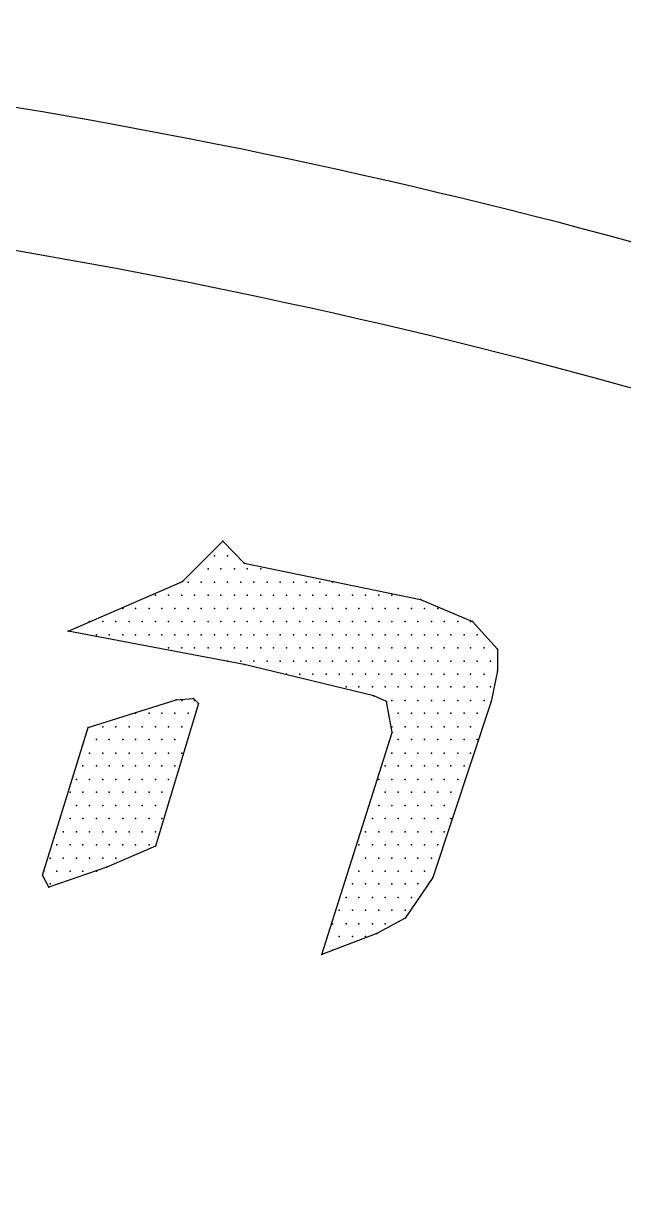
# Model space of a CAD drawing. Extents: x 199580 to 199930, y 645370 to 645670.
# Drawn here: x 199650.408 to 199652.382, y 645647.759 to 645651.62 of the extents above; entities that cross this region are included whole.
import ezdxf

# ---------------------------------------------------------------- set-up
doc = ezdxf.new("R2010")
doc.units = 0
doc.header["$LTSCALE"] = 0.2
doc.layers.add('KOTERET', color=1, linetype='Continuous')

msp = doc.modelspace()

# ---------------------------------------------------------------- linework, layer by layer
at = {"layer": 'KOTERET', "color": 1, "linetype": 'Continuous'}
for points in [[(199654.9932, 645650.0129, 0.06433), (199649.8966, 645651.419, 0.055067), (199645.3679, 645651.5541, 0.081051), (199640.018, 645650.4542, 0.05642), (199636.6294, 645648.7018, 0.170965), (199634.0241, 645645.6637, 0.076819), (199633.6272, 645643.867, 0.118306), (199634.2627, 645641.1287, 0.129737), (199636.2937, 645638.8211, 0.070189), (199640.2692, 645636.7267, 0.047922), (199643.2503, 645635.9688, 0.049022), (199647.5172, 645635.6626, 0.072792), (199653.7581, 645636.7436, 0.1248), (199657.8581, 645638.9858, 0.103709), (199660.1109, 645642.1717, 0.036886), (199660.2755, 645642.8705, 0.106536), (199660.1615, 645644.9205, 0.106243), (199658.1347, 645648.0156, 0.106919), (199654.9932, 645650.0129)], [(199643.3263, 645636.4269, 0.049045), (199647.5045, 645636.1271, 0.072972), (199653.6272, 645637.1912, 0.125195), (199657.5415, 645639.3257, 0.103069), (199659.6759, 645642.3342, 0.035565), (199659.8174, 645642.9444, 0.105225), (199659.7203, 645644.777, 0.105504), (199657.8096, 645647.6863, 0.107235), (199654.8243, 645649.5822, 0.064474), (199649.8311, 645650.9587, 0.055181), (199645.3953, 645651.0918, 0.081162), (199640.1847, 645650.0213, 0.05669), (199636.8743, 645648.307, 0.171614), (199634.4569, 645645.4969, 0.076301), (199634.0916, 645643.8501, 0.117637), (199634.6786, 645641.3377, 0.130118), (199636.5597, 645639.2032, 0.070334), (199640.4275, 645637.1637, 0.047983), (199643.3263, 645636.4269)]]:
    msp.add_lwpolyline(points, format="xyb", dxfattribs=at)
at = {"layer": 'KOTERET', "color": 2, "linetype": 'Continuous'}
for points in [[(199650.9311, 645649.7849), (199651.0641, 645649.9179)], [(199651.0641, 645649.9179), (199651.1338, 645649.8461)], [(199651.0366, 645649.8693), (199651.0366, 645649.8693)], [(199651.0789, 645649.8693), (199651.0789, 645649.8693)], [(199651.0155, 645649.8271), (199651.0155, 645649.8271)], [(199651.0578, 645649.8271), (199651.0578, 645649.8271)], [(199651.1021, 645649.8271), (199651.1021, 645649.8271)], [(199651.1338, 645649.8461), (199651.7144, 645649.7258)], [(199651.1443, 645649.8271), (199651.1443, 645649.8271)], [(199651.1887, 645649.8271), (199651.1887, 645649.8271)], [(199650.5553, 645649.6223), (199650.9311, 645649.7849)], [(199650.9501, 645649.7828), (199650.9501, 645649.7828)], [(199650.9923, 645649.7828), (199650.9923, 645649.7828)], [(199651.0366, 645649.7828), (199651.0366, 645649.7828)], [(199651.0789, 645649.7828), (199651.0789, 645649.7828)], [(199651.1232, 645649.7828), (199651.1232, 645649.7828)], [(199651.1654, 645649.7828), (199651.1654, 645649.7828)], [(199651.2098, 645649.7828), (199651.2098, 645649.7828)], [(199651.252, 645649.7828), (199651.252, 645649.7828)], [(199651.2963, 645649.7828), (199651.2963, 645649.7828)], [(199651.3386, 645649.7828), (199651.3386, 645649.7828)], [(199651.3829, 645649.7828), (199651.3829, 645649.7828)], [(199651.4251, 645649.7828), (199651.4251, 645649.7828)], [(199650.8424, 645649.7405), (199650.8424, 645649.7405)], [(199650.8846, 645649.7405), (199650.8846, 645649.7405)], [(199650.929, 645649.7405), (199650.929, 645649.7405)], [(199650.9712, 645649.7405), (199650.9712, 645649.7405)], [(199651.0155, 645649.7405), (199651.0155, 645649.7405)], [(199651.0578, 645649.7405), (199651.0578, 645649.7405)], [(199651.1021, 645649.7405), (199651.1021, 645649.7405)], [(199651.1443, 645649.7405), (199651.1443, 645649.7405)], [(199651.1887, 645649.7405), (199651.1887, 645649.7405)], [(199651.2309, 645649.7405), (199651.2309, 645649.7405)], [(199651.2731, 645649.7405), (199651.2731, 645649.7405)], [(199651.3174, 645649.7405), (199651.3174, 645649.7405)], [(199651.3597, 645649.7405), (199651.3597, 645649.7405)], [(199651.404, 645649.7405), (199651.404, 645649.7405)], [(199651.4462, 645649.7405), (199651.4462, 645649.7405)], [(199651.4906, 645649.7405), (199651.4906, 645649.7405)], [(199651.5328, 645649.7405), (199651.5328, 645649.7405)], [(199651.5771, 645649.7405), (199651.5771, 645649.7405)], [(199651.6194, 645649.7405), (199651.6194, 645649.7405)], [(199651.7144, 645649.7258), (199651.8854, 645649.654)], [(199650.7347, 645649.6962), (199650.7347, 645649.6962)], [(199650.777, 645649.6962), (199650.777, 645649.6962)], [(199650.8213, 645649.6962), (199650.8213, 645649.6962)], [(199650.8635, 645649.6962), (199650.8635, 645649.6962)], [(199650.9057, 645649.6962), (199650.9057, 645649.6962)], [(199650.9501, 645649.6962), (199650.9501, 645649.6962)], [(199650.9923, 645649.6962), (199650.9923, 645649.6962)], [(199651.0366, 645649.6962), (199651.0366, 645649.6962)], [(199651.0789, 645649.6962), (199651.0789, 645649.6962)], [(199651.1232, 645649.6962), (199651.1232, 645649.6962)], [(199651.1654, 645649.6962), (199651.1654, 645649.6962)], [(199651.2098, 645649.6962), (199651.2098, 645649.6962)], [(199651.252, 645649.6962), (199651.252, 645649.6962)], [(199651.2963, 645649.6962), (199651.2963, 645649.6962)], [(199651.3386, 645649.6962), (199651.3386, 645649.6962)], [(199651.3829, 645649.6962), (199651.3829, 645649.6962)], [(199651.4251, 645649.6962), (199651.4251, 645649.6962)], [(199651.4695, 645649.6962), (199651.4695, 645649.6962)], [(199651.5117, 645649.6962), (199651.5117, 645649.6962)], [(199651.556, 645649.6962), (199651.556, 645649.6962)], [(199651.5982, 645649.6962), (199651.5982, 645649.6962)], [(199651.6405, 645649.6962), (199651.6405, 645649.6962)], [(199651.6848, 645649.6962), (199651.6848, 645649.6962)], [(199651.727, 645649.6962), (199651.727, 645649.6962)], [(199651.7714, 645649.6962), (199651.7714, 645649.6962)], [(199650.625, 645649.654), (199650.625, 645649.654)], [(199650.6693, 645649.654), (199650.6693, 645649.654)], [(199650.7115, 645649.654), (199650.7115, 645649.654)], [(199650.7558, 645649.654), (199650.7558, 645649.654)], [(199650.7981, 645649.654), (199650.7981, 645649.654)], [(199650.8424, 645649.654), (199650.8424, 645649.654)], [(199650.8846, 645649.654), (199650.8846, 645649.654)], [(199650.929, 645649.654), (199650.929, 645649.654)], [(199650.9712, 645649.654), (199650.9712, 645649.654)], [(199651.0155, 645649.654), (199651.0155, 645649.654)], [(199651.0578, 645649.654), (199651.0578, 645649.654)], [(199651.1021, 645649.654), (199651.1021, 645649.654)], [(199651.1443, 645649.654), (199651.1443, 645649.654)], [(199651.1887, 645649.654), (199651.1887, 645649.654)], [(199651.2309, 645649.654), (199651.2309, 645649.654)], [(199651.2731, 645649.654), (199651.2731, 645649.654)], [(199651.3174, 645649.654), (199651.3174, 645649.654)], [(199651.3597, 645649.654), (199651.3597, 645649.654)], [(199651.404, 645649.654), (199651.404, 645649.654)], [(199651.4462, 645649.654), (199651.4462, 645649.654)], [(199651.4906, 645649.654), (199651.4906, 645649.654)], [(199651.5328, 645649.654), (199651.5328, 645649.654)], [(199651.5771, 645649.654), (199651.5771, 645649.654)], [(199651.6194, 645649.654), (199651.6194, 645649.654)], [(199651.6637, 645649.654), (199651.6637, 645649.654)], [(199651.7059, 645649.654), (199651.7059, 645649.654)], [(199651.7503, 645649.654), (199651.7503, 645649.654)], [(199651.7925, 645649.654), (199651.7925, 645649.654)], [(199651.8368, 645649.654), (199651.8368, 645649.654)], [(199651.879, 645649.654), (199651.879, 645649.654)], [(199651.8854, 645649.654), (199651.9677, 645649.5632)], [(199651.1338, 645649.5125), (199650.5553, 645649.6223)], [(199650.6482, 645649.6097), (199650.6482, 645649.6097)], [(199650.6904, 645649.6097), (199650.6904, 645649.6097)], [(199650.7347, 645649.6097), (199650.7347, 645649.6097)], [(199650.777, 645649.6097), (199650.777, 645649.6097)], [(199650.8213, 645649.6097), (199650.8213, 645649.6097)], [(199650.8635, 645649.6097), (199650.8635, 645649.6097)], [(199650.9057, 645649.6097), (199650.9057, 645649.6097)], [(199650.9501, 645649.6097), (199650.9501, 645649.6097)], [(199650.9923, 645649.6097), (199650.9923, 645649.6097)], [(199651.0366, 645649.6097), (199651.0366, 645649.6097)], [(199651.0789, 645649.6097), (199651.0789, 645649.6097)], [(199651.1232, 645649.6097), (199651.1232, 645649.6097)], [(199651.1654, 645649.6097), (199651.1654, 645649.6097)], [(199651.2098, 645649.6097), (199651.2098, 645649.6097)], [(199651.252, 645649.6097), (199651.252, 645649.6097)], [(199651.2963, 645649.6097), (199651.2963, 645649.6097)], [(199651.3386, 645649.6097), (199651.3386, 645649.6097)], [(199651.3829, 645649.6097), (199651.3829, 645649.6097)], [(199651.4251, 645649.6097), (199651.4251, 645649.6097)], [(199651.4695, 645649.6097), (199651.4695, 645649.6097)], [(199651.5117, 645649.6097), (199651.5117, 645649.6097)], [(199651.556, 645649.6097), (199651.556, 645649.6097)], [(199651.5982, 645649.6097), (199651.5982, 645649.6097)], [(199651.6405, 645649.6097), (199651.6405, 645649.6097)], [(199651.6848, 645649.6097), (199651.6848, 645649.6097)], [(199651.727, 645649.6097), (199651.727, 645649.6097)], [(199651.7714, 645649.6097), (199651.7714, 645649.6097)], [(199651.8136, 645649.6097), (199651.8136, 645649.6097)], [(199651.8579, 645649.6097), (199651.8579, 645649.6097)], [(199651.9002, 645649.6097), (199651.9002, 645649.6097)], [(199650.8846, 645649.5674), (199650.8846, 645649.5674)], [(199650.929, 645649.5674), (199650.929, 645649.5674)], [(199650.9712, 645649.5674), (199650.9712, 645649.5674)], [(199651.0155, 645649.5674), (199651.0155, 645649.5674)], [(199651.0578, 645649.5674), (199651.0578, 645649.5674)], [(199651.1021, 645649.5674), (199651.1021, 645649.5674)], [(199651.1443, 645649.5674), (199651.1443, 645649.5674)], [(199651.1887, 645649.5674), (199651.1887, 645649.5674)], [(199651.2309, 645649.5674), (199651.2309, 645649.5674)], [(199651.2731, 645649.5674), (199651.2731, 645649.5674)], [(199651.3174, 645649.5674), (199651.3174, 645649.5674)], [(199651.3597, 645649.5674), (199651.3597, 645649.5674)], [(199651.404, 645649.5674), (199651.404, 645649.5674)], [(199651.4462, 645649.5674), (199651.4462, 645649.5674)], [(199651.4906, 645649.5674), (199651.4906, 645649.5674)], [(199651.5328, 645649.5674), (199651.5328, 645649.5674)], [(199651.5771, 645649.5674), (199651.5771, 645649.5674)], [(199651.6194, 645649.5674), (199651.6194, 645649.5674)], [(199651.6637, 645649.5674), (199651.6637, 645649.5674)], [(199651.7059, 645649.5674), (199651.7059, 645649.5674)], [(199651.7503, 645649.5674), (199651.7503, 645649.5674)], [(199651.7925, 645649.5674), (199651.7925, 645649.5674)], [(199651.8368, 645649.5674), (199651.8368, 645649.5674)], [(199651.879, 645649.5674), (199651.879, 645649.5674)], [(199651.9234, 645649.5674), (199651.9234, 645649.5674)], [(199651.9677, 645649.5632), (199651.9677, 645649.4914)], [(199651.0789, 645649.5231), (199651.0789, 645649.5231)], [(199651.1232, 645649.5231), (199651.1232, 645649.5231)], [(199651.1654, 645649.5231), (199651.1654, 645649.5231)], [(199651.2098, 645649.5231), (199651.2098, 645649.5231)], [(199651.252, 645649.5231), (199651.252, 645649.5231)], [(199651.2963, 645649.5231), (199651.2963, 645649.5231)], [(199651.3386, 645649.5231), (199651.3386, 645649.5231)], [(199651.3829, 645649.5231), (199651.3829, 645649.5231)], [(199651.4251, 645649.5231), (199651.4251, 645649.5231)], [(199651.4695, 645649.5231), (199651.4695, 645649.5231)], [(199651.5117, 645649.5231), (199651.5117, 645649.5231)], [(199651.556, 645649.5231), (199651.556, 645649.5231)], [(199651.5982, 645649.5231), (199651.5982, 645649.5231)], [(199651.6405, 645649.5231), (199651.6405, 645649.5231)], [(199651.6848, 645649.5231), (199651.6848, 645649.5231)], [(199651.727, 645649.5231), (199651.727, 645649.5231)], [(199651.7714, 645649.5231), (199651.7714, 645649.5231)], [(199651.8136, 645649.5231), (199651.8136, 645649.5231)], [(199651.8579, 645649.5231), (199651.8579, 645649.5231)], [(199651.9002, 645649.5231), (199651.9002, 645649.5231)], [(199651.9445, 645649.5231), (199651.9445, 645649.5231)], [(199651.5602, 645649.4091), (199651.1338, 645649.5125)], [(199651.2731, 645649.4809), (199651.2731, 645649.4809)], [(199651.3174, 645649.4809), (199651.3174, 645649.4809)], [(199651.3597, 645649.4809), (199651.3597, 645649.4809)], [(199651.404, 645649.4809), (199651.404, 645649.4809)], [(199651.4462, 645649.4809), (199651.4462, 645649.4809)], [(199651.4906, 645649.4809), (199651.4906, 645649.4809)], [(199651.5328, 645649.4809), (199651.5328, 645649.4809)], [(199651.5771, 645649.4809), (199651.5771, 645649.4809)], [(199651.6194, 645649.4809), (199651.6194, 645649.4809)], [(199651.6637, 645649.4809), (199651.6637, 645649.4809)], [(199651.7059, 645649.4809), (199651.7059, 645649.4809)], [(199651.7503, 645649.4809), (199651.7503, 645649.4809)], [(199651.7925, 645649.4809), (199651.7925, 645649.4809)], [(199651.8368, 645649.4809), (199651.8368, 645649.4809)], [(199651.879, 645649.4809), (199651.879, 645649.4809)], [(199651.9234, 645649.4809), (199651.9234, 645649.4809)], [(199651.9677, 645649.4914), (199651.9466, 645649.3901)], [(199651.4695, 645649.4386), (199651.4695, 645649.4386)], [(199651.5117, 645649.4386), (199651.5117, 645649.4386)], [(199651.556, 645649.4386), (199651.556, 645649.4386)], [(199651.5982, 645649.4386), (199651.5982, 645649.4386)], [(199651.6405, 645649.4386), (199651.6405, 645649.4386)], [(199651.6848, 645649.4386), (199651.6848, 645649.4386)], [(199651.727, 645649.4386), (199651.727, 645649.4386)], [(199651.7714, 645649.4386), (199651.7714, 645649.4386)], [(199651.8136, 645649.4386), (199651.8136, 645649.4386)], [(199651.8579, 645649.4386), (199651.8579, 645649.4386)], [(199651.9002, 645649.4386), (199651.9002, 645649.4386)], [(199651.9445, 645649.4386), (199651.9445, 645649.4386)], [(199650.91, 645649.3964), (199650.967, 645649.4006)], [(199650.967, 645649.4006), (199650.9839, 645649.3837)], [(199651.6025, 645649.3901), (199651.5602, 645649.4091)], [(199650.6207, 645649.3056), (199650.91, 645649.3964)], [(199650.9839, 645649.3837), (199650.8424, 645648.915)], [(199650.929, 645649.3943), (199650.929, 645649.3943)], [(199650.9712, 645649.3943), (199650.9712, 645649.3943)], [(199651.6215, 645649.2887), (199651.6025, 645649.3901)], [(199651.6194, 645649.3943), (199651.6194, 645649.3943)], [(199651.6637, 645649.3943), (199651.6637, 645649.3943)], [(199651.7059, 645649.3943), (199651.7059, 645649.3943)], [(199651.7503, 645649.3943), (199651.7503, 645649.3943)], [(199651.9466, 645649.3901), (199651.7545, 645648.8116)], [(199651.7925, 645649.3943), (199651.7925, 645649.3943)], [(199651.8368, 645649.3943), (199651.8368, 645649.3943)], [(199651.879, 645649.3943), (199651.879, 645649.3943)], [(199651.9234, 645649.3943), (199651.9234, 645649.3943)], [(199650.777, 645649.3521), (199650.777, 645649.3521)], [(199650.8213, 645649.3521), (199650.8213, 645649.3521)], [(199650.8635, 645649.3521), (199650.8635, 645649.3521)], [(199650.9057, 645649.3521), (199650.9057, 645649.3521)], [(199650.9501, 645649.3521), (199650.9501, 645649.3521)], [(199651.6405, 645649.3521), (199651.6405, 645649.3521)], [(199651.6848, 645649.3521), (199651.6848, 645649.3521)], [(199651.727, 645649.3521), (199651.727, 645649.3521)], [(199651.7714, 645649.3521), (199651.7714, 645649.3521)], [(199651.8136, 645649.3521), (199651.8136, 645649.3521)], [(199651.8579, 645649.3521), (199651.8579, 645649.3521)], [(199651.9002, 645649.3521), (199651.9002, 645649.3521)], [(199650.4708, 645648.82), (199650.6207, 645649.3056)], [(199650.6693, 645649.3077), (199650.6693, 645649.3077)], [(199650.7115, 645649.3077), (199650.7115, 645649.3077)], [(199650.7558, 645649.3077), (199650.7558, 645649.3077)], [(199650.7981, 645649.3077), (199650.7981, 645649.3077)], [(199650.8424, 645649.3077), (199650.8424, 645649.3077)], [(199650.8846, 645649.3077), (199650.8846, 645649.3077)], [(199650.929, 645649.3077), (199650.929, 645649.3077)], [(199651.3892, 645648.5582), (199651.6215, 645649.2887)], [(199651.6194, 645649.3077), (199651.6194, 645649.3077)], [(199651.6637, 645649.3077), (199651.6637, 645649.3077)], [(199651.7059, 645649.3077), (199651.7059, 645649.3077)], [(199651.7503, 645649.3077), (199651.7503, 645649.3077)], [(199651.7925, 645649.3077), (199651.7925, 645649.3077)], [(199651.8368, 645649.3077), (199651.8368, 645649.3077)], [(199651.879, 645649.3077), (199651.879, 645649.3077)], [(199650.6482, 645649.2655), (199650.6482, 645649.2655)], [(199650.6904, 645649.2655), (199650.6904, 645649.2655)], [(199650.7347, 645649.2655), (199650.7347, 645649.2655)], [(199650.777, 645649.2655), (199650.777, 645649.2655)], [(199650.8213, 645649.2655), (199650.8213, 645649.2655)], [(199650.8635, 645649.2655), (199650.8635, 645649.2655)], [(199650.9057, 645649.2655), (199650.9057, 645649.2655)], [(199651.6405, 645649.2655), (199651.6405, 645649.2655)], [(199651.6848, 645649.2655), (199651.6848, 645649.2655)], [(199651.727, 645649.2655), (199651.727, 645649.2655)], [(199651.7714, 645649.2655), (199651.7714, 645649.2655)], [(199651.8136, 645649.2655), (199651.8136, 645649.2655)], [(199651.8579, 645649.2655), (199651.8579, 645649.2655)], [(199651.9002, 645649.2655), (199651.9002, 645649.2655)], [(199650.625, 645649.2212), (199650.625, 645649.2212)], [(199650.6693, 645649.2212), (199650.6693, 645649.2212)], [(199650.7115, 645649.2212), (199650.7115, 645649.2212)], [(199650.7558, 645649.2212), (199650.7558, 645649.2212)], [(199650.7981, 645649.2212), (199650.7981, 645649.2212)], [(199650.8424, 645649.2212), (199650.8424, 645649.2212)], [(199650.8846, 645649.2212), (199650.8846, 645649.2212)], [(199650.929, 645649.2212), (199650.929, 645649.2212)], [(199651.6194, 645649.2212), (199651.6194, 645649.2212)], [(199651.6637, 645649.2212), (199651.6637, 645649.2212)], [(199651.7059, 645649.2212), (199651.7059, 645649.2212)], [(199651.7503, 645649.2212), (199651.7503, 645649.2212)], [(199651.7925, 645649.2212), (199651.7925, 645649.2212)], [(199651.8368, 645649.2212), (199651.8368, 645649.2212)], [(199651.879, 645649.2212), (199651.879, 645649.2212)], [(199650.6038, 645649.179), (199650.6038, 645649.179)], [(199650.6482, 645649.179), (199650.6482, 645649.179)], [(199650.6904, 645649.179), (199650.6904, 645649.179)], [(199650.7347, 645649.179), (199650.7347, 645649.179)], [(199650.777, 645649.179), (199650.777, 645649.179)], [(199650.8213, 645649.179), (199650.8213, 645649.179)], [(199650.8635, 645649.179), (199650.8635, 645649.179)], [(199650.9057, 645649.179), (199650.9057, 645649.179)], [(199651.5982, 645649.179), (199651.5982, 645649.179)], [(199651.6405, 645649.179), (199651.6405, 645649.179)], [(199651.6848, 645649.179), (199651.6848, 645649.179)], [(199651.727, 645649.179), (199651.727, 645649.179)], [(199651.7714, 645649.179), (199651.7714, 645649.179)], [(199651.8136, 645649.179), (199651.8136, 645649.179)], [(199651.8579, 645649.179), (199651.8579, 645649.179)], [(199650.5827, 645649.1346), (199650.5827, 645649.1346)], [(199650.625, 645649.1346), (199650.625, 645649.1346)], [(199650.6693, 645649.1346), (199650.6693, 645649.1346)], [(199650.7115, 645649.1346), (199650.7115, 645649.1346)], [(199650.7558, 645649.1346), (199650.7558, 645649.1346)], [(199650.7981, 645649.1346), (199650.7981, 645649.1346)], [(199650.8424, 645649.1346), (199650.8424, 645649.1346)], [(199650.8846, 645649.1346), (199650.8846, 645649.1346)], [(199651.5771, 645649.1346), (199651.5771, 645649.1346)], [(199651.6194, 645649.1346), (199651.6194, 645649.1346)], [(199651.6637, 645649.1346), (199651.6637, 645649.1346)], [(199651.7059, 645649.1346), (199651.7059, 645649.1346)], [(199651.7503, 645649.1346), (199651.7503, 645649.1346)], [(199651.7925, 645649.1346), (199651.7925, 645649.1346)], [(199651.8368, 645649.1346), (199651.8368, 645649.1346)], [(199650.5616, 645649.0924), (199650.5616, 645649.0924)], [(199650.6038, 645649.0924), (199650.6038, 645649.0924)], [(199650.6482, 645649.0924), (199650.6482, 645649.0924)], [(199650.6904, 645649.0924), (199650.6904, 645649.0924)], [(199650.7347, 645649.0924), (199650.7347, 645649.0924)], [(199650.777, 645649.0924), (199650.777, 645649.0924)], [(199650.8213, 645649.0924), (199650.8213, 645649.0924)], [(199650.8635, 645649.0924), (199650.8635, 645649.0924)], [(199651.5982, 645649.0924), (199651.5982, 645649.0924)], [(199651.6405, 645649.0924), (199651.6405, 645649.0924)], [(199651.6848, 645649.0924), (199651.6848, 645649.0924)], [(199651.727, 645649.0924), (199651.727, 645649.0924)], [(199651.7714, 645649.0924), (199651.7714, 645649.0924)], [(199651.8136, 645649.0924), (199651.8136, 645649.0924)], [(199650.5827, 645649.0481), (199650.5827, 645649.0481)], [(199650.625, 645649.0481), (199650.625, 645649.0481)], [(199650.6693, 645649.0481), (199650.6693, 645649.0481)], [(199650.7115, 645649.0481), (199650.7115, 645649.0481)], [(199650.7558, 645649.0481), (199650.7558, 645649.0481)], [(199650.7981, 645649.0481), (199650.7981, 645649.0481)], [(199650.8424, 645649.0481), (199650.8424, 645649.0481)], [(199651.5771, 645649.0481), (199651.5771, 645649.0481)], [(199651.6194, 645649.0481), (199651.6194, 645649.0481)], [(199651.6637, 645649.0481), (199651.6637, 645649.0481)], [(199651.7059, 645649.0481), (199651.7059, 645649.0481)], [(199651.7503, 645649.0481), (199651.7503, 645649.0481)], [(199651.7925, 645649.0481), (199651.7925, 645649.0481)], [(199650.5616, 645649.0058), (199650.5616, 645649.0058)], [(199650.6038, 645649.0058), (199650.6038, 645649.0058)], [(199650.6482, 645649.0058), (199650.6482, 645649.0058)], [(199650.6904, 645649.0058), (199650.6904, 645649.0058)], [(199650.7347, 645649.0058), (199650.7347, 645649.0058)], [(199650.777, 645649.0058), (199650.777, 645649.0058)], [(199650.8213, 645649.0058), (199650.8213, 645649.0058)], [(199650.8635, 645649.0058), (199650.8635, 645649.0058)], [(199651.556, 645649.0058), (199651.556, 645649.0058)], [(199651.5982, 645649.0058), (199651.5982, 645649.0058)], [(199651.6405, 645649.0058), (199651.6405, 645649.0058)], [(199651.6848, 645649.0058), (199651.6848, 645649.0058)], [(199651.727, 645649.0058), (199651.727, 645649.0058)], [(199651.7714, 645649.0058), (199651.7714, 645649.0058)], [(199651.8136, 645649.0058), (199651.8136, 645649.0058)], [(199650.5384, 645648.9615), (199650.5384, 645648.9615)], [(199650.5827, 645648.9615), (199650.5827, 645648.9615)], [(199650.625, 645648.9615), (199650.625, 645648.9615)], [(199650.6693, 645648.9615), (199650.6693, 645648.9615)], [(199650.7115, 645648.9615), (199650.7115, 645648.9615)], [(199650.7558, 645648.9615), (199650.7558, 645648.9615)], [(199650.7981, 645648.9615), (199650.7981, 645648.9615)], [(199650.8424, 645648.9615), (199650.8424, 645648.9615)], [(199651.5328, 645648.9615), (199651.5328, 645648.9615)], [(199651.5771, 645648.9615), (199651.5771, 645648.9615)], [(199651.6194, 645648.9615), (199651.6194, 645648.9615)], [(199651.6637, 645648.9615), (199651.6637, 645648.9615)], [(199651.7059, 645648.9615), (199651.7059, 645648.9615)], [(199651.7503, 645648.9615), (199651.7503, 645648.9615)], [(199651.7925, 645648.9615), (199651.7925, 645648.9615)], [(199650.5173, 645648.9193), (199650.5173, 645648.9193)], [(199650.5616, 645648.9193), (199650.5616, 645648.9193)], [(199650.6038, 645648.9193), (199650.6038, 645648.9193)], [(199650.6482, 645648.9193), (199650.6482, 645648.9193)], [(199650.8424, 645648.915), (199650.682, 645648.8454)], [(199650.6904, 645648.9193), (199650.6904, 645648.9193)], [(199650.7347, 645648.9193), (199650.7347, 645648.9193)], [(199650.777, 645648.9193), (199650.777, 645648.9193)], [(199650.8213, 645648.9193), (199650.8213, 645648.9193)], [(199651.5117, 645648.9193), (199651.5117, 645648.9193)], [(199651.556, 645648.9193), (199651.556, 645648.9193)], [(199651.5982, 645648.9193), (199651.5982, 645648.9193)], [(199651.6405, 645648.9193), (199651.6405, 645648.9193)], [(199651.6848, 645648.9193), (199651.6848, 645648.9193)], [(199651.727, 645648.9193), (199651.727, 645648.9193)], [(199651.7714, 645648.9193), (199651.7714, 645648.9193)], [(199650.4962, 645648.8749), (199650.4962, 645648.8749)], [(199650.5384, 645648.8749), (199650.5384, 645648.8749)], [(199650.5827, 645648.8749), (199650.5827, 645648.8749)], [(199650.625, 645648.8749), (199650.625, 645648.8749)], [(199650.6693, 645648.8749), (199650.6693, 645648.8749)], [(199650.7115, 645648.8749), (199650.7115, 645648.8749)], [(199651.5328, 645648.8749), (199651.5328, 645648.8749)], [(199651.5771, 645648.8749), (199651.5771, 645648.8749)], [(199651.6194, 645648.8749), (199651.6194, 645648.8749)], [(199651.6637, 645648.8749), (199651.6637, 645648.8749)], [(199651.7059, 645648.8749), (199651.7059, 645648.8749)], [(199651.7503, 645648.8749), (199651.7503, 645648.8749)], [(199650.4751, 645648.8327), (199650.4751, 645648.8327)], [(199650.682, 645648.8454), (199650.4919, 645648.7799)], [(199650.5173, 645648.8327), (199650.5173, 645648.8327)], [(199650.5616, 645648.8327), (199650.5616, 645648.8327)], [(199650.6038, 645648.8327), (199650.6038, 645648.8327)], [(199650.6482, 645648.8327), (199650.6482, 645648.8327)], [(199651.5117, 645648.8327), (199651.5117, 645648.8327)], [(199651.556, 645648.8327), (199651.556, 645648.8327)], [(199651.5982, 645648.8327), (199651.5982, 645648.8327)], [(199651.6405, 645648.8327), (199651.6405, 645648.8327)], [(199651.6848, 645648.8327), (199651.6848, 645648.8327)], [(199651.727, 645648.8327), (199651.727, 645648.8327)], [(199650.4919, 645648.7799), (199650.4708, 645648.82)], [(199650.4962, 645648.7905), (199650.4962, 645648.7905)], [(199651.4906, 645648.7905), (199651.4906, 645648.7905)], [(199651.5328, 645648.7905), (199651.5328, 645648.7905)], [(199651.5771, 645648.7905), (199651.5771, 645648.7905)], [(199651.6194, 645648.7905), (199651.6194, 645648.7905)], [(199651.7545, 645648.8116), (199651.6637, 645648.6786)], [(199651.6637, 645648.7905), (199651.6637, 645648.7905)], [(199651.7059, 645648.7905), (199651.7059, 645648.7905)], [(199651.4695, 645648.7461), (199651.4695, 645648.7461)], [(199651.5117, 645648.7461), (199651.5117, 645648.7461)], [(199651.556, 645648.7461), (199651.556, 645648.7461)], [(199651.5982, 645648.7461), (199651.5982, 645648.7461)], [(199651.6405, 645648.7461), (199651.6405, 645648.7461)], [(199651.6848, 645648.7461), (199651.6848, 645648.7461)], [(199651.4462, 645648.7039), (199651.4462, 645648.7039)], [(199651.4906, 645648.7039), (199651.4906, 645648.7039)], [(199651.5328, 645648.7039), (199651.5328, 645648.7039)], [(199651.6637, 645648.6786), (199651.5708, 645648.6279)], [(199651.5771, 645648.7039), (199651.5771, 645648.7039)], [(199651.6194, 645648.7039), (199651.6194, 645648.7039)], [(199651.6637, 645648.7039), (199651.6637, 645648.7039)], [(199651.5708, 645648.6279), (199651.3892, 645648.5582)], [(199651.4251, 645648.6596), (199651.4251, 645648.6596)], [(199651.4695, 645648.6596), (199651.4695, 645648.6596)], [(199651.5117, 645648.6596), (199651.5117, 645648.6596)], [(199651.556, 645648.6596), (199651.556, 645648.6596)], [(199651.5982, 645648.6596), (199651.5982, 645648.6596)], [(199651.4462, 645648.6174), (199651.4462, 645648.6174)], [(199651.4906, 645648.6174), (199651.4906, 645648.6174)], [(199651.5328, 645648.6174), (199651.5328, 645648.6174)], [(199651.4251, 645648.573), (199651.4251, 645648.573)]]:
    msp.add_lwpolyline(points, dxfattribs=at)
at = {"layer": 'KOTERET', "color": 1}
for p in [(199651.0641, 645649.9179), (199651.0641, 645649.9179), (199651.0366, 645649.8693), (199651.0366, 645649.8693), (199651.0789, 645649.8693), (199651.0789, 645649.8693), (199651.0155, 645649.8271), (199651.0155, 645649.8271), (199651.0578, 645649.8271), (199651.0578, 645649.8271), (199651.1021, 645649.8271), (199651.1021, 645649.8271), (199651.1338, 645649.8461), (199651.1338, 645649.8461), (199651.1443, 645649.8271), (199651.1443, 645649.8271), (199651.1887, 645649.8271), (199651.1887, 645649.8271), (199650.9311, 645649.7849), (199650.9311, 645649.7849), (199650.9501, 645649.7828), (199650.9501, 645649.7828), (199650.9923, 645649.7828), (199650.9923, 645649.7828), (199651.0366, 645649.7828), (199651.0366, 645649.7828), (199651.0789, 645649.7828), (199651.0789, 645649.7828), (199651.1232, 645649.7828), (199651.1232, 645649.7828), (199651.1654, 645649.7828), (199651.1654, 645649.7828), (199651.2098, 645649.7828), (199651.2098, 645649.7828), (199651.252, 645649.7828), (199651.252, 645649.7828), (199651.2963, 645649.7828), (199651.2963, 645649.7828), (199651.3386, 645649.7828), (199651.3386, 645649.7828), (199651.3829, 645649.7828), (199651.3829, 645649.7828), (199651.4251, 645649.7828), (199651.4251, 645649.7828), (199650.8424, 645649.7405), (199650.8424, 645649.7405), (199650.8846, 645649.7405), (199650.8846, 645649.7405), (199650.929, 645649.7405), (199650.929, 645649.7405), (199650.9712, 645649.7405), (199650.9712, 645649.7405), (199651.0155, 645649.7405), (199651.0155, 645649.7405), (199651.0578, 645649.7405), (199651.0578, 645649.7405), (199651.1021, 645649.7405), (199651.1021, 645649.7405), (199651.1443, 645649.7405), (199651.1443, 645649.7405), (199651.1887, 645649.7405), (199651.1887, 645649.7405), (199651.2309, 645649.7405), (199651.2309, 645649.7405), (199651.2731, 645649.7405), (199651.2731, 645649.7405), (199651.3174, 645649.7405), (199651.3174, 645649.7405), (199651.3597, 645649.7405), (199651.3597, 645649.7405), (199651.404, 645649.7405), (199651.404, 645649.7405), (199651.4462, 645649.7405), (199651.4462, 645649.7405), (199651.4906, 645649.7405), (199651.4906, 645649.7405), (199651.5328, 645649.7405), (199651.5328, 645649.7405), (199651.5771, 645649.7405), (199651.5771, 645649.7405), (199651.6194, 645649.7405), (199651.6194, 645649.7405), (199651.7144, 645649.7258), (199651.7144, 645649.7258), (199650.7347, 645649.6962), (199650.7347, 645649.6962), (199650.777, 645649.6962), (199650.777, 645649.6962), (199650.8213, 645649.6962), (199650.8213, 645649.6962), (199650.8635, 645649.6962), (199650.8635, 645649.6962), (199650.9057, 645649.6962), (199650.9057, 645649.6962), (199650.9501, 645649.6962), (199650.9501, 645649.6962), (199650.9923, 645649.6962), (199650.9923, 645649.6962), (199651.0366, 645649.6962), (199651.0366, 645649.6962), (199651.0789, 645649.6962), (199651.0789, 645649.6962), (199651.1232, 645649.6962), (199651.1232, 645649.6962), (199651.1654, 645649.6962), (199651.1654, 645649.6962), (199651.2098, 645649.6962), (199651.2098, 645649.6962), (199651.252, 645649.6962), (199651.252, 645649.6962), (199651.2963, 645649.6962), (199651.2963, 645649.6962), (199651.3386, 645649.6962), (199651.3386, 645649.6962), (199651.3829, 645649.6962), (199651.3829, 645649.6962), (199651.4251, 645649.6962), (199651.4251, 645649.6962), (199651.4695, 645649.6962), (199651.4695, 645649.6962), (199651.5117, 645649.6962), (199651.5117, 645649.6962), (199651.556, 645649.6962), (199651.556, 645649.6962), (199651.5982, 645649.6962), (199651.5982, 645649.6962), (199651.6405, 645649.6962), (199651.6405, 645649.6962), (199651.6848, 645649.6962), (199651.6848, 645649.6962), (199651.727, 645649.6962), (199651.727, 645649.6962), (199651.7714, 645649.6962), (199651.7714, 645649.6962), (199650.625, 645649.654), (199650.625, 645649.654), (199650.6693, 645649.654), (199650.6693, 645649.654), (199650.7115, 645649.654), (199650.7115, 645649.654), (199650.7558, 645649.654), (199650.7558, 645649.654), (199650.7981, 645649.654), (199650.7981, 645649.654), (199650.8424, 645649.654), (199650.8424, 645649.654), (199650.8846, 645649.654), (199650.8846, 645649.654), (199650.929, 645649.654), (199650.929, 645649.654), (199650.9712, 645649.654), (199650.9712, 645649.654), (199651.0155, 645649.654), (199651.0155, 645649.654), (199651.0578, 645649.654), (199651.0578, 645649.654), (199651.1021, 645649.654), (199651.1021, 645649.654), (199651.1443, 645649.654), (199651.1443, 645649.654), (199651.1887, 645649.654), (199651.1887, 645649.654), (199651.2309, 645649.654), (199651.2309, 645649.654), (199651.2731, 645649.654), (199651.2731, 645649.654), (199651.3174, 645649.654), (199651.3174, 645649.654), (199651.3597, 645649.654), (199651.3597, 645649.654), (199651.404, 645649.654), (199651.404, 645649.654), (199651.4462, 645649.654), (199651.4462, 645649.654), (199651.4906, 645649.654), (199651.4906, 645649.654), (199651.5328, 645649.654), (199651.5328, 645649.654), (199651.5771, 645649.654), (199651.5771, 645649.654), (199651.6194, 645649.654), (199651.6194, 645649.654), (199651.6637, 645649.654), (199651.6637, 645649.654), (199651.7059, 645649.654), (199651.7059, 645649.654), (199651.7503, 645649.654), (199651.7503, 645649.654), (199651.7925, 645649.654), (199651.7925, 645649.654), (199651.8368, 645649.654), (199651.8368, 645649.654), (199651.879, 645649.654), (199651.879, 645649.654), (199651.8854, 645649.654), (199651.8854, 645649.654), (199650.5553, 645649.6223), (199650.5553, 645649.6223), (199650.6482, 645649.6097), (199650.6482, 645649.6097), (199650.6904, 645649.6097), (199650.6904, 645649.6097), (199650.7347, 645649.6097), (199650.7347, 645649.6097), (199650.777, 645649.6097), (199650.777, 645649.6097), (199650.8213, 645649.6097), (199650.8213, 645649.6097), (199650.8635, 645649.6097), (199650.8635, 645649.6097), (199650.9057, 645649.6097), (199650.9057, 645649.6097), (199650.9501, 645649.6097), (199650.9501, 645649.6097), (199650.9923, 645649.6097), (199650.9923, 645649.6097), (199651.0366, 645649.6097), (199651.0366, 645649.6097), (199651.0789, 645649.6097), (199651.0789, 645649.6097), (199651.1232, 645649.6097), (199651.1232, 645649.6097), (199651.1654, 645649.6097), (199651.1654, 645649.6097), (199651.2098, 645649.6097), (199651.2098, 645649.6097), (199651.252, 645649.6097), (199651.252, 645649.6097), (199651.2963, 645649.6097), (199651.2963, 645649.6097), (199651.3386, 645649.6097), (199651.3386, 645649.6097), (199651.3829, 645649.6097), (199651.3829, 645649.6097), (199651.4251, 645649.6097), (199651.4251, 645649.6097), (199651.4695, 645649.6097), (199651.4695, 645649.6097), (199651.5117, 645649.6097), (199651.5117, 645649.6097), (199651.556, 645649.6097), (199651.556, 645649.6097), (199651.5982, 645649.6097), (199651.5982, 645649.6097), (199651.6405, 645649.6097), (199651.6405, 645649.6097), (199651.6848, 645649.6097), (199651.6848, 645649.6097), (199651.727, 645649.6097), (199651.727, 645649.6097), (199651.7714, 645649.6097), (199651.7714, 645649.6097), (199651.8136, 645649.6097), (199651.8136, 645649.6097), (199651.8579, 645649.6097), (199651.8579, 645649.6097), (199651.9002, 645649.6097), (199651.9002, 645649.6097), (199650.8846, 645649.5674), (199650.8846, 645649.5674), (199650.929, 645649.5674), (199650.929, 645649.5674), (199650.9712, 645649.5674), (199650.9712, 645649.5674), (199651.0155, 645649.5674), (199651.0155, 645649.5674), (199651.0578, 645649.5674), (199651.0578, 645649.5674), (199651.1021, 645649.5674), (199651.1021, 645649.5674), (199651.1443, 645649.5674), (199651.1443, 645649.5674), (199651.1887, 645649.5674), (199651.1887, 645649.5674), (199651.2309, 645649.5674), (199651.2309, 645649.5674), (199651.2731, 645649.5674), (199651.2731, 645649.5674), (199651.3174, 645649.5674), (199651.3174, 645649.5674), (199651.3597, 645649.5674), (199651.3597, 645649.5674), (199651.404, 645649.5674), (199651.404, 645649.5674), (199651.4462, 645649.5674), (199651.4462, 645649.5674), (199651.4906, 645649.5674), (199651.4906, 645649.5674), (199651.5328, 645649.5674), (199651.5328, 645649.5674), (199651.5771, 645649.5674), (199651.5771, 645649.5674), (199651.6194, 645649.5674), (199651.6194, 645649.5674), (199651.6637, 645649.5674), (199651.6637, 645649.5674), (199651.7059, 645649.5674), (199651.7059, 645649.5674), (199651.7503, 645649.5674), (199651.7503, 645649.5674), (199651.7925, 645649.5674), (199651.7925, 645649.5674), (199651.8368, 645649.5674), (199651.8368, 645649.5674), (199651.879, 645649.5674), (199651.879, 645649.5674), (199651.9234, 645649.5674), (199651.9234, 645649.5674), (199651.9677, 645649.5632), (199651.9677, 645649.5632), (199651.0789, 645649.5231), (199651.0789, 645649.5231), (199651.1232, 645649.5231), (199651.1232, 645649.5231), (199651.1654, 645649.5231), (199651.1654, 645649.5231), (199651.2098, 645649.5231), (199651.2098, 645649.5231), (199651.252, 645649.5231), (199651.252, 645649.5231), (199651.2963, 645649.5231), (199651.2963, 645649.5231), (199651.3386, 645649.5231), (199651.3386, 645649.5231), (199651.3829, 645649.5231), (199651.3829, 645649.5231), (199651.4251, 645649.5231), (199651.4251, 645649.5231), (199651.4695, 645649.5231), (199651.4695, 645649.5231), (199651.5117, 645649.5231), (199651.5117, 645649.5231), (199651.556, 645649.5231), (199651.556, 645649.5231), (199651.5982, 645649.5231), (199651.5982, 645649.5231), (199651.6405, 645649.5231), (199651.6405, 645649.5231), (199651.6848, 645649.5231), (199651.6848, 645649.5231), (199651.727, 645649.5231), (199651.727, 645649.5231), (199651.7714, 645649.5231), (199651.7714, 645649.5231), (199651.8136, 645649.5231), (199651.8136, 645649.5231), (199651.8579, 645649.5231), (199651.8579, 645649.5231), (199651.9002, 645649.5231), (199651.9002, 645649.5231), (199651.9445, 645649.5231), (199651.9445, 645649.5231), (199651.1338, 645649.5125), (199651.1338, 645649.5125), (199651.2731, 645649.4809), (199651.2731, 645649.4809), (199651.3174, 645649.4809), (199651.3174, 645649.4809), (199651.3597, 645649.4809), (199651.3597, 645649.4809), (199651.404, 645649.4809), (199651.404, 645649.4809), (199651.4462, 645649.4809), (199651.4462, 645649.4809), (199651.4906, 645649.4809), (199651.4906, 645649.4809), (199651.5328, 645649.4809), (199651.5328, 645649.4809), (199651.5771, 645649.4809), (199651.5771, 645649.4809), (199651.6194, 645649.4809), (199651.6194, 645649.4809), (199651.6637, 645649.4809), (199651.6637, 645649.4809), (199651.7059, 645649.4809), (199651.7059, 645649.4809), (199651.7503, 645649.4809), (199651.7503, 645649.4809), (199651.7925, 645649.4809), (199651.7925, 645649.4809), (199651.8368, 645649.4809), (199651.8368, 645649.4809), (199651.879, 645649.4809), (199651.879, 645649.4809), (199651.9234, 645649.4809), (199651.9234, 645649.4809), (199651.9677, 645649.4914), (199651.9677, 645649.4914), (199651.4695, 645649.4386), (199651.4695, 645649.4386), (199651.5117, 645649.4386), (199651.5117, 645649.4386), (199651.556, 645649.4386), (199651.556, 645649.4386), (199651.5982, 645649.4386), (199651.5982, 645649.4386), (199651.6405, 645649.4386), (199651.6405, 645649.4386), (199651.6848, 645649.4386), (199651.6848, 645649.4386), (199651.727, 645649.4386), (199651.727, 645649.4386), (199651.7714, 645649.4386), (199651.7714, 645649.4386), (199651.8136, 645649.4386), (199651.8136, 645649.4386), (199651.8579, 645649.4386), (199651.8579, 645649.4386), (199651.9002, 645649.4386), (199651.9002, 645649.4386), (199651.9445, 645649.4386), (199651.9445, 645649.4386), (199650.967, 645649.4006), (199650.967, 645649.4006), (199651.5602, 645649.4091), (199651.5602, 645649.4091), (199650.91, 645649.3964), (199650.91, 645649.3964), (199650.929, 645649.3943), (199650.929, 645649.3943), (199650.9712, 645649.3943), (199650.9712, 645649.3943), (199650.9839, 645649.3837), (199650.9839, 645649.3837), (199651.6025, 645649.3901), (199651.6025, 645649.3901), (199651.6194, 645649.3943), (199651.6194, 645649.3943), (199651.6637, 645649.3943), (199651.6637, 645649.3943), (199651.7059, 645649.3943), (199651.7059, 645649.3943), (199651.7503, 645649.3943), (199651.7503, 645649.3943), (199651.7925, 645649.3943), (199651.7925, 645649.3943), (199651.8368, 645649.3943), (199651.8368, 645649.3943), (199651.879, 645649.3943), (199651.879, 645649.3943), (199651.9234, 645649.3943), (199651.9234, 645649.3943), (199651.9466, 645649.3901), (199651.9466, 645649.3901), (199650.777, 645649.3521), (199650.777, 645649.3521), (199650.8213, 645649.3521), (199650.8213, 645649.3521), (199650.8635, 645649.3521), (199650.8635, 645649.3521), (199650.9057, 645649.3521), (199650.9057, 645649.3521), (199650.9501, 645649.3521), (199650.9501, 645649.3521), (199651.6405, 645649.3521), (199651.6405, 645649.3521), (199651.6848, 645649.3521), (199651.6848, 645649.3521), (199651.727, 645649.3521), (199651.727, 645649.3521), (199651.7714, 645649.3521), (199651.7714, 645649.3521), (199651.8136, 645649.3521), (199651.8136, 645649.3521), (199651.8579, 645649.3521), (199651.8579, 645649.3521), (199651.9002, 645649.3521), (199651.9002, 645649.3521), (199650.6207, 645649.3056), (199650.6207, 645649.3056), (199650.6693, 645649.3077), (199650.6693, 645649.3077), (199650.7115, 645649.3077), (199650.7115, 645649.3077), (199650.7558, 645649.3077), (199650.7558, 645649.3077), (199650.7981, 645649.3077), (199650.7981, 645649.3077), (199650.8424, 645649.3077), (199650.8424, 645649.3077), (199650.8846, 645649.3077), (199650.8846, 645649.3077), (199650.929, 645649.3077), (199650.929, 645649.3077), (199651.6194, 645649.3077), (199651.6194, 645649.3077), (199651.6215, 645649.2887), (199651.6215, 645649.2887), (199651.6637, 645649.3077), (199651.6637, 645649.3077), (199651.7059, 645649.3077), (199651.7059, 645649.3077), (199651.7503, 645649.3077), (199651.7503, 645649.3077), (199651.7925, 645649.3077), (199651.7925, 645649.3077), (199651.8368, 645649.3077), (199651.8368, 645649.3077), (199651.879, 645649.3077), (199651.879, 645649.3077), (199650.6482, 645649.2655), (199650.6482, 645649.2655), (199650.6904, 645649.2655), (199650.6904, 645649.2655), (199650.7347, 645649.2655), (199650.7347, 645649.2655), (199650.777, 645649.2655), (199650.777, 645649.2655), (199650.8213, 645649.2655), (199650.8213, 645649.2655), (199650.8635, 645649.2655), (199650.8635, 645649.2655), (199650.9057, 645649.2655), (199650.9057, 645649.2655), (199651.6405, 645649.2655), (199651.6405, 645649.2655), (199651.6848, 645649.2655), (199651.6848, 645649.2655), (199651.727, 645649.2655), (199651.727, 645649.2655), (199651.7714, 645649.2655), (199651.7714, 645649.2655), (199651.8136, 645649.2655), (199651.8136, 645649.2655), (199651.8579, 645649.2655), (199651.8579, 645649.2655), (199651.9002, 645649.2655), (199651.9002, 645649.2655), (199650.625, 645649.2212), (199650.625, 645649.2212), (199650.6693, 645649.2212), (199650.6693, 645649.2212), (199650.7115, 645649.2212), (199650.7115, 645649.2212), (199650.7558, 645649.2212), (199650.7558, 645649.2212), (199650.7981, 645649.2212), (199650.7981, 645649.2212), (199650.8424, 645649.2212), (199650.8424, 645649.2212), (199650.8846, 645649.2212), (199650.8846, 645649.2212), (199650.929, 645649.2212), (199650.929, 645649.2212), (199651.6194, 645649.2212), (199651.6194, 645649.2212), (199651.6637, 645649.2212), (199651.6637, 645649.2212), (199651.7059, 645649.2212), (199651.7059, 645649.2212), (199651.7503, 645649.2212), (199651.7503, 645649.2212), (199651.7925, 645649.2212), (199651.7925, 645649.2212), (199651.8368, 645649.2212), (199651.8368, 645649.2212), (199651.879, 645649.2212), (199651.879, 645649.2212), (199650.6038, 645649.179), (199650.6038, 645649.179), (199650.6482, 645649.179), (199650.6482, 645649.179), (199650.6904, 645649.179), (199650.6904, 645649.179), (199650.7347, 645649.179), (199650.7347, 645649.179), (199650.777, 645649.179), (199650.777, 645649.179), (199650.8213, 645649.179), (199650.8213, 645649.179), (199650.8635, 645649.179), (199650.8635, 645649.179), (199650.9057, 645649.179), (199650.9057, 645649.179), (199651.5982, 645649.179), (199651.5982, 645649.179), (199651.6405, 645649.179), (199651.6405, 645649.179), (199651.6848, 645649.179), (199651.6848, 645649.179), (199651.727, 645649.179), (199651.727, 645649.179), (199651.7714, 645649.179), (199651.7714, 645649.179), (199651.8136, 645649.179), (199651.8136, 645649.179), (199651.8579, 645649.179), (199651.8579, 645649.179), (199650.5827, 645649.1346), (199650.5827, 645649.1346), (199650.625, 645649.1346), (199650.625, 645649.1346), (199650.6693, 645649.1346), (199650.6693, 645649.1346), (199650.7115, 645649.1346), (199650.7115, 645649.1346), (199650.7558, 645649.1346), (199650.7558, 645649.1346), (199650.7981, 645649.1346), (199650.7981, 645649.1346), (199650.8424, 645649.1346), (199650.8424, 645649.1346), (199650.8846, 645649.1346), (199650.8846, 645649.1346), (199651.5771, 645649.1346), (199651.5771, 645649.1346), (199651.6194, 645649.1346), (199651.6194, 645649.1346), (199651.6637, 645649.1346), (199651.6637, 645649.1346), (199651.7059, 645649.1346), (199651.7059, 645649.1346), (199651.7503, 645649.1346), (199651.7503, 645649.1346), (199651.7925, 645649.1346), (199651.7925, 645649.1346), (199651.8368, 645649.1346), (199651.8368, 645649.1346), (199650.5616, 645649.0924), (199650.5616, 645649.0924), (199650.6038, 645649.0924), (199650.6038, 645649.0924), (199650.6482, 645649.0924), (199650.6482, 645649.0924), (199650.6904, 645649.0924), (199650.6904, 645649.0924), (199650.7347, 645649.0924), (199650.7347, 645649.0924), (199650.777, 645649.0924), (199650.777, 645649.0924), (199650.8213, 645649.0924), (199650.8213, 645649.0924), (199650.8635, 645649.0924), (199650.8635, 645649.0924), (199651.5982, 645649.0924), (199651.5982, 645649.0924), (199651.6405, 645649.0924), (199651.6405, 645649.0924), (199651.6848, 645649.0924), (199651.6848, 645649.0924), (199651.727, 645649.0924), (199651.727, 645649.0924), (199651.7714, 645649.0924), (199651.7714, 645649.0924), (199651.8136, 645649.0924), (199651.8136, 645649.0924), (199650.5827, 645649.0481), (199650.5827, 645649.0481), (199650.625, 645649.0481), (199650.625, 645649.0481), (199650.6693, 645649.0481), (199650.6693, 645649.0481), (199650.7115, 645649.0481), (199650.7115, 645649.0481), (199650.7558, 645649.0481), (199650.7558, 645649.0481), (199650.7981, 645649.0481), (199650.7981, 645649.0481), (199650.8424, 645649.0481), (199650.8424, 645649.0481), (199651.5771, 645649.0481), (199651.5771, 645649.0481), (199651.6194, 645649.0481), (199651.6194, 645649.0481), (199651.6637, 645649.0481), (199651.6637, 645649.0481), (199651.7059, 645649.0481), (199651.7059, 645649.0481), (199651.7503, 645649.0481), (199651.7503, 645649.0481), (199651.7925, 645649.0481), (199651.7925, 645649.0481), (199650.5616, 645649.0058), (199650.5616, 645649.0058), (199650.6038, 645649.0058), (199650.6038, 645649.0058), (199650.6482, 645649.0058), (199650.6482, 645649.0058), (199650.6904, 645649.0058), (199650.6904, 645649.0058), (199650.7347, 645649.0058), (199650.7347, 645649.0058), (199650.777, 645649.0058), (199650.777, 645649.0058), (199650.8213, 645649.0058), (199650.8213, 645649.0058), (199650.8635, 645649.0058), (199650.8635, 645649.0058), (199651.556, 645649.0058), (199651.556, 645649.0058), (199651.5982, 645649.0058), (199651.5982, 645649.0058), (199651.6405, 645649.0058), (199651.6405, 645649.0058), (199651.6848, 645649.0058), (199651.6848, 645649.0058), (199651.727, 645649.0058), (199651.727, 645649.0058), (199651.7714, 645649.0058), (199651.7714, 645649.0058), (199651.8136, 645649.0058), (199651.8136, 645649.0058), (199650.5384, 645648.9615), (199650.5384, 645648.9615), (199650.5827, 645648.9615), (199650.5827, 645648.9615), (199650.625, 645648.9615), (199650.625, 645648.9615), (199650.6693, 645648.9615), (199650.6693, 645648.9615), (199650.7115, 645648.9615), (199650.7115, 645648.9615), (199650.7558, 645648.9615), (199650.7558, 645648.9615), (199650.7981, 645648.9615), (199650.7981, 645648.9615), (199650.8424, 645648.9615), (199650.8424, 645648.9615), (199651.5328, 645648.9615), (199651.5328, 645648.9615), (199651.5771, 645648.9615), (199651.5771, 645648.9615), (199651.6194, 645648.9615), (199651.6194, 645648.9615), (199651.6637, 645648.9615), (199651.6637, 645648.9615), (199651.7059, 645648.9615), (199651.7059, 645648.9615), (199651.7503, 645648.9615), (199651.7503, 645648.9615), (199651.7925, 645648.9615), (199651.7925, 645648.9615), (199650.5173, 645648.9193), (199650.5173, 645648.9193), (199650.5616, 645648.9193), (199650.5616, 645648.9193), (199650.6038, 645648.9193), (199650.6038, 645648.9193), (199650.6482, 645648.9193), (199650.6482, 645648.9193), (199650.6904, 645648.9193), (199650.6904, 645648.9193), (199650.7347, 645648.9193), (199650.7347, 645648.9193), (199650.777, 645648.9193), (199650.777, 645648.9193), (199650.8213, 645648.9193), (199650.8213, 645648.9193), (199650.8424, 645648.915), (199650.8424, 645648.915), (199651.5117, 645648.9193), (199651.5117, 645648.9193), (199651.556, 645648.9193), (199651.556, 645648.9193), (199651.5982, 645648.9193), (199651.5982, 645648.9193), (199651.6405, 645648.9193), (199651.6405, 645648.9193), (199651.6848, 645648.9193), (199651.6848, 645648.9193), (199651.727, 645648.9193), (199651.727, 645648.9193), (199651.7714, 645648.9193), (199651.7714, 645648.9193), (199650.4962, 645648.8749), (199650.4962, 645648.8749), (199650.5384, 645648.8749), (199650.5384, 645648.8749), (199650.5827, 645648.8749), (199650.5827, 645648.8749), (199650.625, 645648.8749), (199650.625, 645648.8749), (199650.6693, 645648.8749), (199650.6693, 645648.8749), (199650.7115, 645648.8749), (199650.7115, 645648.8749), (199651.5328, 645648.8749), (199651.5328, 645648.8749), (199651.5771, 645648.8749), (199651.5771, 645648.8749), (199651.6194, 645648.8749), (199651.6194, 645648.8749), (199651.6637, 645648.8749), (199651.6637, 645648.8749), (199651.7059, 645648.8749), (199651.7059, 645648.8749), (199651.7503, 645648.8749), (199651.7503, 645648.8749), (199650.4751, 645648.8327), (199650.4751, 645648.8327), (199650.5173, 645648.8327), (199650.5173, 645648.8327), (199650.5616, 645648.8327), (199650.5616, 645648.8327), (199650.6038, 645648.8327), (199650.6038, 645648.8327), (199650.6482, 645648.8327), (199650.6482, 645648.8327), (199650.682, 645648.8454), (199650.682, 645648.8454), (199651.5117, 645648.8327), (199651.5117, 645648.8327), (199651.556, 645648.8327), (199651.556, 645648.8327), (199651.5982, 645648.8327), (199651.5982, 645648.8327), (199651.6405, 645648.8327), (199651.6405, 645648.8327), (199651.6848, 645648.8327), (199651.6848, 645648.8327), (199651.727, 645648.8327), (199651.727, 645648.8327), (199650.4708, 645648.82), (199650.4708, 645648.82), (199650.4962, 645648.7905), (199650.4962, 645648.7905), (199651.4906, 645648.7905), (199651.4906, 645648.7905), (199651.5328, 645648.7905), (199651.5328, 645648.7905), (199651.5771, 645648.7905), (199651.5771, 645648.7905), (199651.6194, 645648.7905), (199651.6194, 645648.7905), (199651.6637, 645648.7905), (199651.6637, 645648.7905), (199651.7059, 645648.7905), (199651.7059, 645648.7905), (199651.7545, 645648.8116), (199651.7545, 645648.8116), (199650.4919, 645648.7799), (199650.4919, 645648.7799), (199651.4695, 645648.7461), (199651.4695, 645648.7461), (199651.5117, 645648.7461), (199651.5117, 645648.7461), (199651.556, 645648.7461), (199651.556, 645648.7461), (199651.5982, 645648.7461), (199651.5982, 645648.7461), (199651.6405, 645648.7461), (199651.6405, 645648.7461), (199651.6848, 645648.7461), (199651.6848, 645648.7461), (199651.4462, 645648.7039), (199651.4462, 645648.7039), (199651.4906, 645648.7039), (199651.4906, 645648.7039), (199651.5328, 645648.7039), (199651.5328, 645648.7039), (199651.5771, 645648.7039), (199651.5771, 645648.7039), (199651.6194, 645648.7039), (199651.6194, 645648.7039), (199651.6637, 645648.7039), (199651.6637, 645648.7039), (199651.6637, 645648.6786), (199651.6637, 645648.6786), (199651.4251, 645648.6596), (199651.4251, 645648.6596), (199651.4695, 645648.6596), (199651.4695, 645648.6596), (199651.5117, 645648.6596), (199651.5117, 645648.6596), (199651.556, 645648.6596), (199651.556, 645648.6596), (199651.5708, 645648.6279), (199651.5708, 645648.6279), (199651.5982, 645648.6596), (199651.5982, 645648.6596), (199651.4462, 645648.6174), (199651.4462, 645648.6174), (199651.4906, 645648.6174), (199651.4906, 645648.6174), (199651.5328, 645648.6174), (199651.5328, 645648.6174), (199651.3892, 645648.5582), (199651.3892, 645648.5582), (199651.4251, 645648.573), (199651.4251, 645648.573)]:
    msp.add_point(p, dxfattribs=at)

doc.saveas('drawing.dxf')
